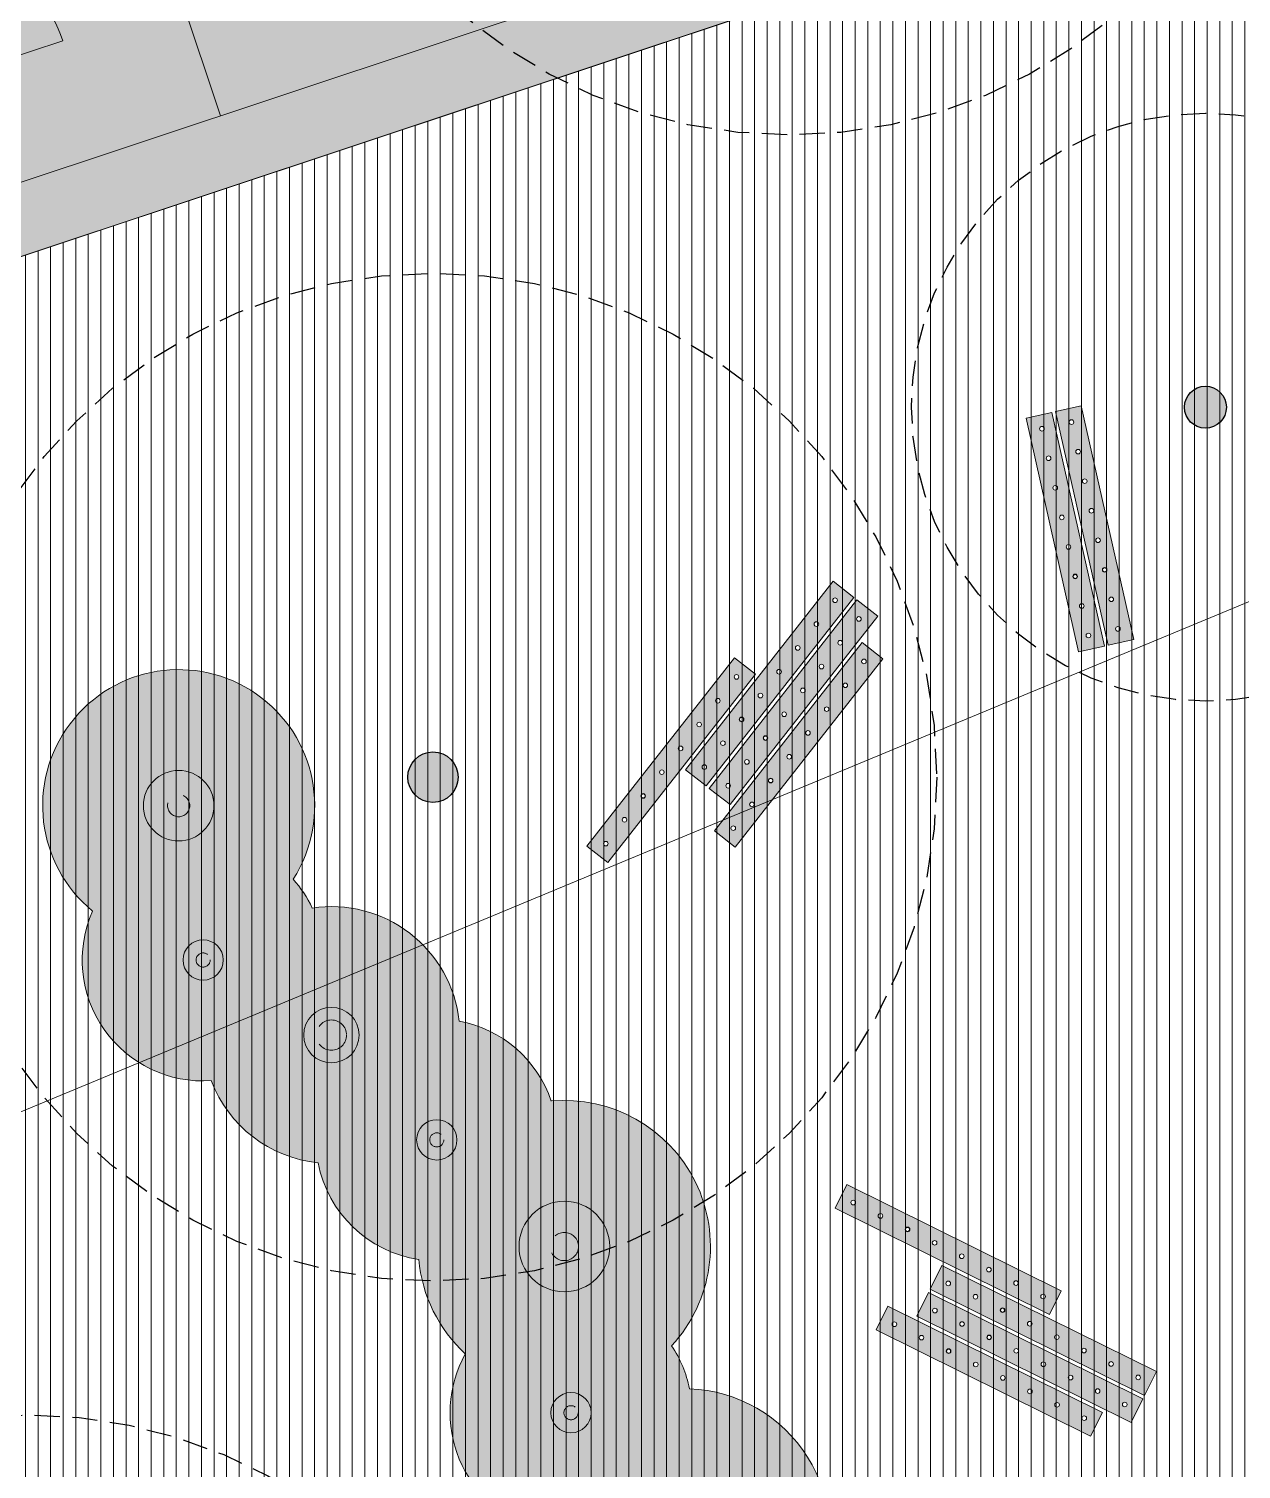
# Model space of a CAD drawing. Header units: metres. Extents: x 678805 to 1359287, y 2747329 to 5497370.
# Drawn here: x 679985.86 to 679997.89, y 2748705.21 to 2748719.5 of the extents above; entities that cross this region are included whole.
import ezdxf
from ezdxf.enums import TextEntityAlignment as Align

# ---------------------------------------------------------------- set-up
doc = ezdxf.new("R2010")
doc.units = ezdxf.units.M
doc.linetypes.add('XREF_MON_HSC_FURNITURE$0$DASHED2', pattern=[0.375, 0.25, -0.125])
doc.linetypes.add('XREF_MON_SFT_TREES$0$HIDDEN', pattern=[0.375, 0.25, -0.125])
for name, color, linetype in [('00_XREF_MON_HSC_PAVEMENT', 7, 'Continuous'), ('00_XREF_TWQ_BUILDINGS', 7, 'Continuous'), ('00_XREF_TWQ_SFT_TREES', 7, 'Continuous'), ('XREF_MON_SFT_TREES$0$SL_TREE_CANOPY', 251, 'XREF_MON_SFT_TREES$0$HIDDEN'), ('XREF_MON_SFT_TREES$0$SL_TREE_TRUNK', 251, 'Continuous')]:
    doc.layers.add(name, color=color, linetype=linetype)
for name, color, linetype, true_color in [('02-L-Waterfeatures 01', 7, 'Continuous', 0x4da6ff), ('XREF_MON_HSC_PAVEMENT$0$03-TR-Pavement_12_Acrylic Paint (Double Layer)', 7, 'Continuous', 0xeddfde), ('XREF_MON_SFT_TREES$0$SL_TREE_ALBIZIA_LEBBECK', 7, 'Continuous', 0xa3a300), ('XREF_MON_SFT_TREES$0$SL_TREE_AZADIRACHTA_INDICA', 7, 'Continuous', 0x9ec82d)]:
    doc.layers.add(name, color=color, linetype=linetype, true_color=true_color)
for name, color, linetype, lineweight in [('XREF_MON_GENERAL_LAYOUT$0$02-L-Level Curves 0.25-0.75m', 33, 'Continuous', 5), ('XREF_MON_GENERAL_LAYOUT$0$02-L-Material Change', 251, 'Continuous', 5), ('XREF_MON_HSC_FURNITURE$0$02-L-Furnitures  type 1', 8, 'Continuous', 13), ('XREF_MON_HSC_FURNITURE$0$02-L-Furnitures Paviments', 8, 'Continuous', 5), ('XREF_MON_HSC_FURNITURE$0$03-PG-CBIncluded', 8, 'Continuous', 5)]:
    doc.layers.add(name, color=color, linetype=linetype, lineweight=lineweight)
doc.layers.add('XREF_MON_HSC_PAVEMENT$0$03-TR-Pavement_02_Sealed Gravel', color=7, linetype='Continuous', lineweight=5, true_color=0x38321e)
doc.layers.get('XREF_MON_SFT_TREES$0$SL_TREE_ALBIZIA_LEBBECK').off()
doc.layers.get('XREF_MON_SFT_TREES$0$SL_TREE_AZADIRACHTA_INDICA').off()
doc.styles.add('XREF_MON_GENERAL_LAYOUT$0$Standard', font='arial.ttf')

# ---------------------------------------------------------------- blocks, each defined once
blk = doc.blocks.new('XREF_MON_SFT_TREES$0$Albizia_lebbeck')
h = blk.add_hatch()
h.set_pattern_fill('ANSI31', color=256, scale=0.1)
edge = h.paths.add_edge_path()
edge.add_arc((0, 0), 5, -25.4481, 334.5519)
at = {"layer": 'XREF_MON_SFT_TREES$0$SL_TREE_TRUNK'}
h = blk.add_hatch(color=256, dxfattribs=at)
h.dxf.hatch_style = 1
edge = h.paths.add_edge_path()
edge.add_arc((0, 0), 0.25, 0, 360)
at = {"layer": 'XREF_MON_SFT_TREES$0$SL_TREE_CANOPY', "linetype": 'XREF_MON_SFT_TREES$0$HIDDEN'}
blk.add_circle((0, 0), 5, dxfattribs=at)
at = {"layer": 'XREF_MON_SFT_TREES$0$SL_TREE_TRUNK'}
blk.add_circle((0, 0), 0.25, dxfattribs=at)
blk = doc.blocks.new('XREF_MON_SFT_TREES$0$Azadiracta.C')
h = blk.add_hatch()
h.set_pattern_fill('ANSI31', color=256, scale=0.08333)
edge = h.paths.add_edge_path()
edge.add_arc((0, 0), 2.917, 0, 360)
at = {"layer": 'XREF_MON_SFT_TREES$0$SL_TREE_TRUNK'}
h = blk.add_hatch(color=256, dxfattribs=at)
h.dxf.hatch_style = 1
edge = h.paths.add_edge_path()
edge.add_arc((0, 0), 0.208, 0, 360)
at = {"layer": 'XREF_MON_SFT_TREES$0$SL_TREE_CANOPY', "linetype": 'XREF_MON_SFT_TREES$0$HIDDEN'}
blk.add_circle((0, 0), 2.917, dxfattribs=at)
at = {"layer": 'XREF_MON_SFT_TREES$0$SL_TREE_TRUNK'}
blk.add_circle((0, 0), 0.208, dxfattribs=at)
blk = doc.blocks.new('XREF_MON_SFT_TREES')
at = {"layer": 'XREF_MON_SFT_TREES$0$SL_TREE_ALBIZIA_LEBBECK', "rotation": 25.44812939262281}
for p in [(679993.407, 2748723.447), (679989.87, 2748712.075), (679985.847, 2748700.747)]:
    blk.add_blockref('XREF_MON_SFT_TREES$0$Albizia_lebbeck', p, dxfattribs=at)
at = {"layer": 'XREF_MON_SFT_TREES$0$SL_TREE_AZADIRACHTA_INDICA'}
blk.add_blockref('XREF_MON_SFT_TREES$0$Azadiracta.C', (679997.537, 2748715.746), dxfattribs=at)
blk = doc.blocks.new('XREF_MON_HSC_PAVEMENT')
at = {"layer": 'XREF_MON_HSC_PAVEMENT$0$03-TR-Pavement_02_Sealed Gravel', "linetype": 'Continuous'}
h = blk.add_hatch(dxfattribs=at)
h.set_pattern_fill('ANSI31', color=256, scale=0.0393, angle=45)
h.set_pattern_definition([(90, (652974.11672, 2717198.73223), (-0.1247775, 0), [])])
h.paths.add_polyline_path([(679968.866, 2748742.603), (679983.868, 2748747.571), (679993.107, 2748719.677), (679978.111, 2748714.692)], flags=16)
h.paths.add_polyline_path([(679998.133, 2748710.307), (680003.902, 2748713.034), (680005.419, 2748708.439), (680000.185, 2748705.967)], flags=16)
h.paths.add_polyline_path([(679963.902, 2748747.461), (679988.621, 2748759.303), (680006.998, 2748703.659), (679982.255, 2748691.885)])
at = {"layer": 'XREF_MON_HSC_PAVEMENT$0$03-TR-Pavement_12_Acrylic Paint (Double Layer)', "linetype": 'Continuous'}
h = blk.add_hatch(color=256, dxfattribs=at)
h.dxf.hatch_style = 1
h.paths.add_polyline_path([(679968.866, 2748742.603), (679983.868, 2748747.571), (679993.107, 2748719.677), (679978.111, 2748714.692)])
blk = doc.blocks.new('XREF_MON_HSC_FURNITURE$0$MUGA')
at = {"true_color": 0xfcfcfc}
h = blk.add_hatch(color=7, dxfattribs=at)
h.dxf.hatch_style = 1
h.paths.add_polyline_path([(681305.146, 2750031.942), (681275.745, 2750031.974), (681275.745, 2750047.777), (681305.146, 2750047.745)])
at = {"ltscale": 0.1}
for p, q in [((681276.445, 2750032.374), (681276.445, 2750047.377)), ((681276.445, 2750047.377), (681276.445, 2750032.374)), ((681277.645, 2750041.125), (681277.645, 2750038.625))]:
    blk.add_line(p, q, dxfattribs=at)
blk.add_line((681282.245, 2750037.375), (681276.445, 2750037.375))
blk.add_lwpolyline([(681305.146, 2750031.942), (681275.745, 2750031.974), (681275.745, 2750047.777), (681305.146, 2750047.745)], close=True)
for centre, radius, start, end in [((681278.195, 2750039.875), 6.75, 280.672, 79.3281), ((681277.645, 2750039.875), 1.25, 270, 90)]:
    blk.add_arc(centre, radius, start, end)
blk = doc.blocks.new('XREF_MON_HSC_FURNITURE$0$Spherical concrete element 400')
at = {"true_color": 0xfcfcfc}
h = blk.add_hatch(color=7, dxfattribs=at)
h.dxf.hatch_style = 1
edge = h.paths.add_edge_path()
edge.add_arc((0, 0), 0.2, 0, 360)
blk.add_circle((0, 0), 0.2)
at = {"color": 253, "linetype": 'XREF_MON_HSC_FURNITURE$0$DASHED2', "ltscale": 1.5}
blk.add_circle((0, 0), 0.07, dxfattribs=at)
blk = doc.blocks.new('XREF_MON_HSC_FURNITURE$0$Spherical concrete element 550')
at = {"true_color": 0xfcfcfc}
h = blk.add_hatch(color=7, dxfattribs=at)
h.dxf.hatch_style = 1
edge = h.paths.add_edge_path()
edge.add_arc((0, 0), 0.275, 0, 360)
blk.add_circle((0, 0), 0.275)
at = {"color": 253, "linetype": 'XREF_MON_HSC_FURNITURE$0$DASHED2', "ltscale": 1.5}
blk.add_circle((0, 0), 0.15, dxfattribs=at)
blk = doc.blocks.new('XREF_MON_HSC_FURNITURE$0$Spherical concrete element 700')
at = {"true_color": 0xfcfcfc}
h = blk.add_hatch(color=7, dxfattribs=at)
h.dxf.hatch_style = 1
edge = h.paths.add_edge_path()
edge.add_arc((0, 0), 0.35, 0, 360)
blk.add_circle((0, 0), 0.35)
at = {"color": 253, "linetype": 'XREF_MON_HSC_FURNITURE$0$DASHED2', "ltscale": 1.5}
blk.add_circle((0, 0), 0.11, dxfattribs=at)
blk = doc.blocks.new('XREF_MON_HSC_FURNITURE$0$Spherical concrete element 900')
at = {"true_color": 0xfcfcfc}
h = blk.add_hatch(color=7, dxfattribs=at)
h.dxf.hatch_style = 1
edge = h.paths.add_edge_path()
edge.add_arc((0, 0), 0.45, 0, 360)
blk.add_circle((0, 0), 0.45)
at = {"color": 253, "linetype": 'XREF_MON_HSC_FURNITURE$0$DASHED2', "ltscale": 1.5}
blk.add_circle((0, 0), 0.14, dxfattribs=at)
blk = doc.blocks.new('XREF_MON_HSC_FURNITURE$0$RAI_A_HL')
at = {"true_color": 0xfcfcfc}
h = blk.add_hatch(color=7, dxfattribs=at)
h.dxf.hatch_style = 1
h.paths.add_polyline_path([(2094.887, 181.547), (2094.776, 181.785), (2092.625, 180.778), (2092.736, 180.541)])
h.paths.add_polyline_path([(2094.154, 181.374, -1), (2094.174, 181.333, -1)], flags=16)
h.paths.add_polyline_path([(2094.156, 181.372, -1), (2094.173, 181.335, -1)], flags=0)
h.paths.add_polyline_path([(2093.902, 181.205, -1), (2093.882, 181.247, -1)], flags=16)
h.paths.add_polyline_path([(2094.426, 181.502, -1), (2094.446, 181.46, -1)], flags=16)
h.paths.add_polyline_path([(2093.63, 181.078, -1), (2093.61, 181.12, -1)], flags=16)
h.paths.add_polyline_path([(2094.699, 181.629, -1), (2094.718, 181.587, -1)], flags=16)
h.paths.add_polyline_path([(2093.358, 180.951, -1), (2093.338, 180.993, -1)], flags=16)
h.paths.add_polyline_path([(2093.086, 180.824, -1), (2093.066, 180.865, -1)], flags=16)
h.paths.add_polyline_path([(2092.813, 180.696, -1), (2092.794, 180.738, -1)], flags=16)
h = blk.add_hatch(color=7, dxfattribs=at)
h.dxf.hatch_style = 1
h.paths.add_polyline_path([(2094.742, 181.148), (2094.631, 181.385), (2092.48, 180.379), (2092.591, 180.141)])
h.paths.add_polyline_path([(2094.01, 180.975, -1), (2094.029, 180.933, -1)], flags=16)
h.paths.add_polyline_path([(2094.011, 180.972, -1), (2094.028, 180.936, -1)], flags=0)
h.paths.add_polyline_path([(2093.757, 180.806, -1), (2093.737, 180.848, -1)], flags=16)
h.paths.add_polyline_path([(2094.282, 181.102, -1), (2094.301, 181.061, -1)], flags=16)
h.paths.add_polyline_path([(2093.485, 180.679, -1), (2093.465, 180.721, -1)], flags=16)
h.paths.add_polyline_path([(2094.554, 181.23, -1), (2094.573, 181.188, -1)], flags=16)
h.paths.add_polyline_path([(2093.213, 180.552, -1), (2093.193, 180.593, -1)], flags=16)
h.paths.add_polyline_path([(2092.941, 180.424, -1), (2092.921, 180.466, -1)], flags=16)
h.paths.add_polyline_path([(2092.669, 180.297, -1), (2092.649, 180.339, -1)], flags=16)
h = blk.add_hatch(color=7, dxfattribs=at)
h.dxf.hatch_style = 1
h.paths.add_polyline_path([(2096.085, 181.113), (2095.974, 181.35), (2093.823, 180.344), (2093.934, 180.106)])
h.paths.add_polyline_path([(2095.352, 180.94, -1), (2095.372, 180.898, -1)], flags=16)
h.paths.add_polyline_path([(2095.354, 180.937, -1), (2095.371, 180.901, -1)], flags=0)
h.paths.add_polyline_path([(2095.1, 180.771, -1), (2095.08, 180.813, -1)], flags=16)
h.paths.add_polyline_path([(2095.624, 181.067, -1), (2095.644, 181.026, -1)], flags=16)
h.paths.add_polyline_path([(2094.828, 180.644, -1), (2094.808, 180.686, -1)], flags=16)
h.paths.add_polyline_path([(2095.897, 181.195, -1), (2095.916, 181.153, -1)], flags=16)
h.paths.add_polyline_path([(2094.556, 180.517, -1), (2094.536, 180.558, -1)], flags=16)
h.paths.add_polyline_path([(2094.284, 180.389, -1), (2094.264, 180.431, -1)], flags=16)
h.paths.add_polyline_path([(2094.011, 180.262, -1), (2093.992, 180.304, -1)], flags=16)
h = blk.add_hatch(color=7, dxfattribs=at)
h.dxf.hatch_style = 1
h.paths.add_polyline_path([(2094.87, 180.876), (2094.758, 181.113), (2092.607, 180.107), (2092.718, 179.869)])
h.paths.add_polyline_path([(2094.137, 180.703, -1), (2094.156, 180.661, -1)], flags=16)
h.paths.add_polyline_path([(2094.138, 180.7, -1), (2094.155, 180.664, -1)], flags=0)
h.paths.add_polyline_path([(2093.884, 180.534, -1), (2093.865, 180.576, -1)], flags=16)
h.paths.add_polyline_path([(2094.409, 180.83, -1), (2094.428, 180.789, -1)], flags=16)
h.paths.add_polyline_path([(2093.612, 180.407, -1), (2093.593, 180.448, -1)], flags=16)
h.paths.add_polyline_path([(2094.681, 180.958, -1), (2094.7, 180.916, -1)], flags=16)
h.paths.add_polyline_path([(2093.34, 180.28, -1), (2093.321, 180.321, -1)], flags=16)
h.paths.add_polyline_path([(2093.068, 180.152, -1), (2093.048, 180.194, -1)], flags=16)
h.paths.add_polyline_path([(2092.796, 180.025, -1), (2092.776, 180.067, -1)], flags=16)
for points in [[(2094.887, 181.547), (2094.776, 181.785), (2092.625, 180.778), (2092.736, 180.541), (2094.887, 181.547)], [(2094.742, 181.148), (2094.631, 181.385), (2092.48, 180.379), (2092.591, 180.141), (2094.742, 181.148)], [(2096.085, 181.113), (2095.974, 181.35), (2093.823, 180.344), (2093.934, 180.106), (2096.085, 181.113)], [(2094.87, 180.876), (2094.758, 181.113), (2092.607, 180.107), (2092.718, 179.869), (2094.87, 180.876)]]:
    blk.add_lwpolyline(points, close=True)
for centre, radius in [((2094.436, 181.481), 0.023), ((2094.708, 181.608), 0.023), ((2094.164, 181.354), 0.023), ((2094.164, 181.354), 0.02), ((2093.892, 181.226), 0.023), ((2094.563, 181.209), 0.023), ((2093.62, 181.099), 0.023), ((2094.291, 181.082), 0.023), ((2095.906, 181.174), 0.023), ((2093.348, 180.972), 0.023), ((2094.019, 180.954), 0.023), ((2094.019, 180.954), 0.02), ((2094.691, 180.937), 0.023), ((2095.362, 180.919), 0.023), ((2095.362, 180.919), 0.02), ((2095.634, 181.046), 0.023), ((2093.076, 180.845), 0.023), ((2093.747, 180.827), 0.023), ((2094.419, 180.809), 0.023), ((2095.09, 180.792), 0.023), ((2092.804, 180.717), 0.023), ((2093.475, 180.7), 0.023), ((2094.147, 180.682), 0.023), ((2094.147, 180.682), 0.02), ((2094.818, 180.665), 0.023), ((2093.203, 180.572), 0.023), ((2093.874, 180.555), 0.023), ((2094.546, 180.537), 0.023), ((2092.931, 180.445), 0.023), ((2093.602, 180.428), 0.023), ((2094.274, 180.41), 0.023), ((2092.659, 180.318), 0.023), ((2093.33, 180.3), 0.023), ((2094.002, 180.283), 0.023), ((2093.058, 180.173), 0.023), ((2092.786, 180.046), 0.023)]:
    blk.add_circle(centre, radius)
blk = doc.blocks.new('XREF_MON_HSC_FURNITURE$0$RAI_A')
at = {"rotation": 174.9313728525879}
blk.add_blockref('XREF_MON_HSC_FURNITURE$0$RAI_A_HL', (2102.872, -5.018), dxfattribs=at)
blk = doc.blocks.new('XREF_MON_HSC_FURNITURE$0$RAI_B_HL')
at = {"true_color": 0xfcfcfc}
h = blk.add_hatch(color=7, dxfattribs=at)
h.dxf.hatch_style = 1
h.paths.add_polyline_path([(2100.11, 179.356), (2100.371, 179.381), (2100.141, 181.745), (2099.88, 181.72)])
h.paths.add_polyline_path([(2100.192, 180.104, -1), (2100.146, 180.1, -1)], flags=16)
h.paths.add_polyline_path([(2100.189, 180.104, -1), (2100.149, 180.1, -1)], flags=0)
h.paths.add_polyline_path([(2100.117, 180.399, -1), (2100.163, 180.403, -1)], flags=16)
h.paths.add_polyline_path([(2100.221, 179.805, -1), (2100.175, 179.801, -1)], flags=16)
h.paths.add_polyline_path([(2100.088, 180.698, -1), (2100.134, 180.702, -1)], flags=16)
h.paths.add_polyline_path([(2100.25, 179.506, -1), (2100.204, 179.502, -1)], flags=16)
h.paths.add_polyline_path([(2100.059, 180.997, -1), (2100.105, 181.001, -1)], flags=16)
h.paths.add_polyline_path([(2100.03, 181.296, -1), (2100.076, 181.3, -1)], flags=16)
h.paths.add_polyline_path([(2100.001, 181.595, -1), (2100.047, 181.599, -1)], flags=16)
h = blk.add_hatch(color=7, dxfattribs=at)
h.dxf.hatch_style = 1
h.paths.add_polyline_path([(2100.409, 179.385), (2100.67, 179.41), (2100.44, 181.774), (2100.179, 181.749)])
h.paths.add_polyline_path([(2100.491, 180.133, -1), (2100.445, 180.129, -1)], flags=16)
h.paths.add_polyline_path([(2100.488, 180.133, -1), (2100.448, 180.129, -1)], flags=0)
h.paths.add_polyline_path([(2100.416, 180.428, -1), (2100.462, 180.432, -1)], flags=16)
h.paths.add_polyline_path([(2100.52, 179.834, -1), (2100.474, 179.83, -1)], flags=16)
h.paths.add_polyline_path([(2100.387, 180.727, -1), (2100.433, 180.731, -1)], flags=16)
h.paths.add_polyline_path([(2100.549, 179.536, -1), (2100.503, 179.531, -1)], flags=16)
h.paths.add_polyline_path([(2100.358, 181.026, -1), (2100.404, 181.03, -1)], flags=16)
h.paths.add_polyline_path([(2100.329, 181.325, -1), (2100.375, 181.329, -1)], flags=16)
h.paths.add_polyline_path([(2100.3, 181.624, -1), (2100.346, 181.628, -1)], flags=16)
for points in [[(2100.11, 179.356), (2100.371, 179.381), (2100.141, 181.745), (2099.88, 181.72), (2100.11, 179.356)], [(2100.409, 179.385), (2100.67, 179.41), (2100.44, 181.774), (2100.179, 181.749), (2100.409, 179.385)]]:
    blk.add_lwpolyline(points, close=True)
for centre, radius in [((2100.323, 181.626), 0.023), ((2100.024, 181.597), 0.023), ((2100.053, 181.298), 0.023), ((2100.352, 181.327), 0.023), ((2100.082, 180.999), 0.023), ((2100.381, 181.028), 0.023), ((2100.111, 180.7), 0.023), ((2100.41, 180.729), 0.023), ((2100.14, 180.401), 0.023), ((2100.439, 180.43), 0.023), ((2100.169, 180.102), 0.023), ((2100.169, 180.102), 0.02), ((2100.468, 180.131), 0.023), ((2100.468, 180.131), 0.02), ((2100.198, 179.803), 0.023), ((2100.497, 179.832), 0.023), ((2100.227, 179.504), 0.023), ((2100.526, 179.533), 0.023)]:
    blk.add_circle(centre, radius)
blk = doc.blocks.new('XREF_MON_HSC_FURNITURE$0$RAI_D')
at = {"rotation": 324.4534980158393}
blk.add_blockref('XREF_MON_HSC_FURNITURE$0$RAI_B_HL', (-1815.645, 1074.162), dxfattribs=at)
blk = doc.blocks.new('XREF_MON_HSC_FURNITURE')
at = {"layer": 'XREF_MON_HSC_FURNITURE$0$02-L-Furnitures Paviments', "true_color": 0x636466}
h = blk.add_hatch(dxfattribs=at)
h.set_pattern_fill('CROSS', color=251, scale=0.5)
h.set_pattern_definition([(0, (0, 0), (0.125, 0.125), [0.0625, -0.1875]), (90, (0.03125, -0.03125), (-0.125, 0.125), [0.0625, -0.1875])])
h.paths.add_polyline_path([(679994.084, 2748703.527, 0.119377), (679993.69, 2748703.979, 0.527882), (679992.417, 2748706.007, 0.097287), (679992.239, 2748706.434, 0.68641), (679991.045, 2748708.862, 0.270825), (679990.13, 2748709.656, 0.425861), (679988.673, 2748710.777, 0.071952), (679988.482, 2748711.063, 2.231271), (679986.492, 2748710.747, 0.564188), (679987.67, 2748709.064, 0.283339), (679988.73, 2748708.248, 0.317632), (679989.73, 2748707.29, 0.186408), (679990.191, 2748706.352, 0.483185), (679990.912, 2748704.615, 0.29631), (679991.719, 2748703.257, 0.544524), (679993.17, 2748701.682, 0.073686), (679993.378, 2748701.345, 2.001545), (679995.417, 2748701.318, 0.737576)])
at = {"layer": 'XREF_MON_HSC_FURNITURE$0$02-L-Furnitures Paviments'}
for centre, radius, start, end in [((679987.346, 2748711.792), 1.35, 327.3143, 230.7514), ((679987.589, 2748710.261), 1.2, 25.4599, 41.9217), ((679987.589, 2748710.261), 1.2, 156.144, 273.8687), ((679988.862, 2748709.516), 1.275, 6.282, 98.5511), ((679989.908, 2748708.476), 1.2, 18.7588, 79.3732), ((679988.862, 2748709.516), 1.275, 200.7776, 264.0556), ((679991.174, 2748707.418), 1.45, 317.2655, 95.1299), ((679989.908, 2748708.476), 1.2, 190.9644, 261.4504), ((679991.174, 2748707.418), 1.45, 185.0793, 227.3161), ((679991.24, 2748705.769), 1.2, 11.41, 33.6366), ((679991.24, 2748705.769), 1.2, 150.945, 254.1016), ((679992.36, 2748704.558), 1.45, 336.4661, 87.7811)]:
    blk.add_arc(centre, radius, start, end, dxfattribs=at)
at = {"layer": 'XREF_MON_HSC_FURNITURE$0$02-L-Furnitures  type 1'}
for name, p, rotation in [('XREF_MON_HSC_FURNITURE$0$Spherical concrete element 700', (679987.346, 2748711.792), 161.5755975746268), ('XREF_MON_HSC_FURNITURE$0$Spherical concrete element 400', (679987.589, 2748710.261), 65.78571433897882), ('XREF_MON_HSC_FURNITURE$0$Spherical concrete element 550', (679988.862, 2748709.516), 65.78571433897882), ('XREF_MON_HSC_FURNITURE$0$Spherical concrete element 400', (679989.908, 2748708.476), 65.78571433897882), ('XREF_MON_HSC_FURNITURE$0$Spherical concrete element 900', (679991.174, 2748707.418), 65.78571433897882), ('XREF_MON_HSC_FURNITURE$0$Spherical concrete element 400', (679991.24, 2748705.769), 65.78571433897882)]:
    blk.add_blockref(name, p, dxfattribs=dict(at, rotation=rotation))
at = {"layer": 'XREF_MON_HSC_FURNITURE$0$03-PG-CBIncluded'}
for name, p, rotation in [('XREF_MON_HSC_FURNITURE$0$MUGA', (3504523.64, 2969716.881), 108.3877978591092), ('XREF_MON_HSC_FURNITURE$0$RAI_D', (679997.648, 2748715.716), 42.68017729756421), ('XREF_MON_HSC_FURNITURE$0$RAI_A', (679992.138, 2748712.127), 31.89572912914423), ('XREF_MON_HSC_FURNITURE$0$RAI_A', (679994.851, 2748707.459), 313.6613978580953)]:
    blk.add_blockref(name, p, dxfattribs=dict(at, rotation=rotation))
blk = doc.blocks.new('XREF_MON_GENERAL_LAYOUT')
at = {"layer": 'XREF_MON_GENERAL_LAYOUT$0$02-L-Level Curves 0.25-0.75m', "ltscale": 0.3}
blk.add_lwpolyline([(680015.471, 2748721.086), (679971.672, 2748702.898), (679974.961, 2748688.805)], dxfattribs=at)
at = {"layer": 'XREF_MON_GENERAL_LAYOUT$0$02-L-Material Change'}
blk.add_lwpolyline([(679968.866, 2748742.603), (679983.868, 2748747.571), (679993.107, 2748719.677), (679978.111, 2748714.692)], close=True, dxfattribs=at)
at = {"style": 'XREF_MON_GENERAL_LAYOUT$0$Standard'}
for tag, rotation, p in [('604,00', 330.2643, (679905.77, 2748776.558)), ('603,00', 330.2643, (679901.861, 2748753.477)), ('600,00', 133.826, (679944.597, 2748745.153)), ('602,00', 330.2643, (679883.319, 2748738.727)), ('601,00', 117.8906, (679920.972, 2748732.87)), ('601,00', 330.2643, (679864.777, 2748723.976)), ('600,00', 40.8833, (679777.405, 2748705.444, 1.17)), ('602,00', 330.2643, (679941.275, 2748705.483)), ('601,00', 40.8833, (679701.798, 2748703.889, 1.17)), ('598,00', 62.091, (679810.267, 2748702.619)), ('600,00', 330.2643, (679877.781, 2748691.131)), ('600,00', 19.5511, (679920.444, 2748685.496)), ('601,00', 330.2643, (679934.813, 2748683.804)), ('599,00', 330.2643, (679854.567, 2748679.061)), ('600,00', 88.3928, (679743.913, 2748675.572)), ('599,00', 20.6086, (679924.26, 2748675.216)), ('601,00', 88.3928, (679728.035, 2748671.318, -2)), ('602,00', 88.3928, (679711.826, 2748665.966, -1)), ('603,00', 88.3928, (679695.615, 2748660.611)), ('599,00', 40.8833, (679788.807, 2748655.829, 1.17)), ('601,00', 40.8833, (679627.612, 2748644.603, 1.17)), ('603,00', 41.7058, (679702.499, 2748628.484, 1.17)), ('600,00', 40.8833, (679645.925, 2748597.926, 1.17)), ('599,00', 34.2277, (679673.574, 2748555.136, 5.34))]:
    blk.add_attdef(tag, text='', height=1, rotation=rotation, dxfattribs=at).set_placement(p, align=Align.MIDDLE)
at = {"ltscale": 0.3, "style": 'XREF_MON_GENERAL_LAYOUT$0$Standard'}
for tag, rotation, p in [('603,50', 330.2643, (679911.501, 2748760.57)), ('602,50', 330.2643, (679892.865, 2748745.846)), ('600,50', 133.826, (679933.048, 2748738.729)), ('601,50', 330.2643, (679873.581, 2748731.671)), ('601,50', 101.2857, (679909.522, 2748726.945)), ('602,50', 330.2643, (679948.625, 2748713.86)), ('600,50', 39.606, (679743.243, 2748706.971)), ('600,50', 330.2643, (679880.266, 2748702.726)), ('600,50', 17.3537, (679917.615, 2748690.554)), ('599,50', 330.2643, (679867.197, 2748684.716)), ('599,50', 18.8944, (679921.71, 2748680.578)), ('599,50', 39.606, (679778.991, 2748677.241)), ('600,50', 88.3928, (679735.925, 2748673.586)), ('601,50', 88.3928, (679719.906, 2748668.581)), ('602,50', 88.3928, (679703.474, 2748663.452)), ('598,50', 330.2643, (679861.765, 2748662.397)), ('601,50', 39.606, (679610.513, 2748662.061)), ('600,00', 41.7058, (679752.308, 2748637.685)), ('601,00', 41.7058, (679736.044, 2748634.538)), ('599,00', 35.0835, (679763.043, 2748634.415, 1.17)), ('602,00', 41.7058, (679720.174, 2748633.096, 1.17)), ('600,00', 35.0835, (679747.063, 2748629.903, 1.17)), ('601,00', 35.0835, (679731.246, 2748625.239, 1.17)), ('600,50', 39.606, (679636.92, 2748621.339)), ('602,00', 35.0835, (679715.4, 2748620.639, 1.17)), ('599,50', 28.7604, (679659.482, 2748574.323))]:
    blk.add_attdef(tag, text='', height=1, rotation=rotation, dxfattribs=at).set_placement(p, align=Align.MIDDLE)

msp = doc.modelspace()

# ---------------------------------------------------------------- block references
at = {"layer": '00_XREF_MON_HSC_PAVEMENT'}
msp.add_blockref('XREF_MON_HSC_PAVEMENT', (0, 0), dxfattribs=at)
at = {"layer": '00_XREF_TWQ_BUILDINGS'}
msp.add_blockref('XREF_MON_HSC_FURNITURE', (0, 0), dxfattribs=at)
at = {"layer": '00_XREF_TWQ_SFT_TREES'}
msp.add_blockref('XREF_MON_SFT_TREES', (0, 0), dxfattribs=at)
at = {"layer": '02-L-Waterfeatures 01', "color": 18, "true_color": 0x000000}
msp.add_blockref('XREF_MON_GENERAL_LAYOUT', (0, 0), dxfattribs=at)

doc.saveas('drawing.dxf')
